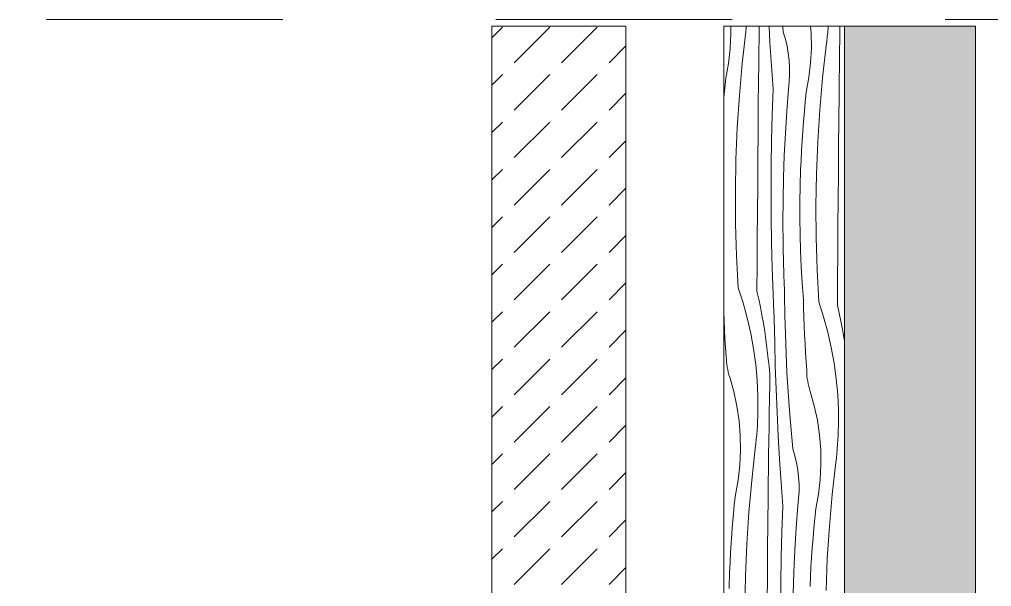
# Model space of a CAD drawing. Header units: millimetres. Extents: x -7826 to 55813, y 465 to 25965.
# Drawn here: x 20084 to 21534, y 18848 to 19694 of the extents above; entities that cross this region are included whole.
import ezdxf

# ---------------------------------------------------------------- set-up
doc = ezdxf.new("R2010")
doc.units = ezdxf.units.MM
doc.linetypes.add('Dot & Dashed', pattern=[670.277762, 352.777767, -176.388884, 0, -141.111112])
doc.layers.add('2D Drafting - General2', color=251, linetype='Continuous', lineweight=15)
doc.layers.add('2D Drafting - General81', color=251, linetype='Continuous', lineweight=20)

# ---------------------------------------------------------------- blocks, each defined once
blk = doc.blocks.new('*X26')
at = {"layer": '2D Drafting - General81', "linetype": 'Continuous'}
for p, q in [((-77670.6, 67925.6), (-77670.7, 67937)), ((-77653.7, 67881.1), (-77648.4, 67928.7)), ((-77648.4, 67928.7), (-77647.6, 67935.5)), ((-77647.6, 67935.5), (-77647.4, 67937)), ((-77628.6, 67919.4), (-77628.3, 67937)), ((-77612.3, 67912.5), (-77613.7, 67937)), ((-77592.4, 67927.9), (-77593.2, 67937)), ((-77589.3, 67917.6), (-77592.4, 67927.9)), ((-77550.8, 67926.6), (-77551.7, 67937)), ((-77526.8, 67921.1), (-77526.2, 67928)), ((-77526.2, 67928), (-77525.7, 67934.8)), ((-77525.7, 67934.8), (-77525.5, 67937)), ((-77508.2, 67919.1), (-77507.9, 67937)), ((-77671.7, 67903.5), (-77670.6, 67925.6)), ((-77628.9, 67898.5), (-77628.6, 67919.4)), ((-77610, 67877.7), (-77612.3, 67912.5)), ((-77586.9, 67907.2), (-77589.3, 67917.6)), ((-77550.5, 67904.4), (-77550.8, 67926.6)), ((-77528.3, 67907.5), (-77527.5, 67914.3)), ((-77527.5, 67914.3), (-77526.8, 67921.1)), ((-77508.5, 67898.2), (-77508.2, 67919.1)), ((-77674.2, 67881.4), (-77671.7, 67903.5)), ((-77629.1, 67877.6), (-77628.9, 67898.5)), ((-77585, 67896.6), (-77586.9, 67907.2)), ((-77551.6, 67882.3), (-77550.5, 67904.4)), ((-77533.7, 67860), (-77528.3, 67907.5)), ((-77508.8, 67877.3), (-77508.5, 67898.2)), ((-77583.8, 67886), (-77585, 67896.6)), ((-77583.1, 67875.3), (-77583.8, 67886)), ((-77678.2, 67859.6), (-77674.2, 67881.4)), ((-77657.9, 67833.5), (-77653.7, 67881.1)), ((-77629.3, 67856.7), (-77629.1, 67877.6)), ((-77607.4, 67842.8), (-77610, 67877.7)), ((-77583.1, 67864.5), (-77583.1, 67875.3)), ((-77554.1, 67860.3), (-77551.6, 67882.3)), ((-77509, 67856.4), (-77508.8, 67877.3)), ((-77679.7, 67845.2), (-77678.2, 67859.6)), ((-77629.7, 67817.3), (-77629.3, 67856.7)), ((-77583.7, 67853.8), (-77583.1, 67864.5)), ((-77558.1, 67838.4), (-77554.1, 67860.3)), ((-77537.9, 67812.3), (-77533.7, 67860)), ((-77509.3, 67835.5), (-77509, 67856.4)), ((-77681.1, 67830.7), (-77679.7, 67845.2)), ((-77608.8, 67804.7), (-77607.4, 67842.8)), ((-77587.3, 67810.2), (-77584.9, 67843.2)), ((-77584.9, 67843.2), (-77583.7, 67853.8)), ((-77681.3, 67827.9), (-77681.1, 67830.7)), ((-77661, 67785.8), (-77657.9, 67833.5)), ((-77559.6, 67824), (-77558.1, 67838.4)), ((-77509.6, 67796.2), (-77509.3, 67835.5)), ((-77630, 67778), (-77629.7, 67817.3)), ((-77561, 67809.6), (-77559.6, 67824)), ((-77541, 67764.6), (-77537.9, 67812.3)), ((-77609.8, 67766.6), (-77608.8, 67804.7)), ((-77589.3, 67777.2), (-77587.3, 67810.2)), ((-77562.3, 67795.1), (-77561, 67809.6)), ((-77663, 67738), (-77661, 67785.8)), ((-77563.4, 67780.6), (-77562.3, 67795.1)), ((-77509.9, 67756.8), (-77509.6, 67796.2)), ((-77630.3, 67738.6), (-77630, 67778)), ((-77590.9, 67744.2), (-77589.3, 67777.2)), ((-77564.4, 67766.2), (-77563.4, 67780.6)), ((-77610.5, 67728.4), (-77609.8, 67766.6)), ((-77565.3, 67751.7), (-77564.4, 67766.2)), ((-77542.9, 67716.8), (-77541, 67764.6)), ((-77510.3, 67717.5), (-77509.9, 67756.8)), ((-77630.6, 67699.3), (-77630.3, 67738.6)), ((-77592, 67711.2), (-77590.9, 67744.2)), ((-77566, 67737.2), (-77565.3, 67751.7)), ((-77663.8, 67690.2), (-77663, 67738)), ((-77610.7, 67690.3), (-77610.5, 67728.4)), ((-77566.6, 67722.7), (-77566, 67737.2)), ((-77592.7, 67678.1), (-77592, 67711.2)), ((-77567.4, 67698.6), (-77566.6, 67722.7)), ((-77543.8, 67669), (-77542.9, 67716.8)), ((-77510.6, 67678.1), (-77510.3, 67717.5)), ((-77630.9, 67660), (-77630.6, 67699.3)), ((-77567.7, 67674.4), (-77567.4, 67698.6)), ((-77663.5, 67642.4), (-77663.8, 67690.2)), ((-77610.5, 67652.1), (-77610.7, 67690.3)), ((-77592.9, 67645.1), (-77592.7, 67678.1)), ((-77567.7, 67650.3), (-77567.7, 67674.4)), ((-77543.5, 67621.2), (-77543.8, 67669)), ((-77510.9, 67638.8), (-77510.6, 67678.1)), ((-77631.2, 67620.6), (-77630.9, 67660)), ((-77610, 67613.9), (-77610.5, 67652.1)), ((-77662.1, 67594.6), (-77663.5, 67642.4)), ((-77592.7, 67612.1), (-77592.9, 67645.1)), ((-77567.4, 67626.1), (-77567.7, 67650.3)), ((-77511.2, 67599.4), (-77510.9, 67638.8)), ((-77566.7, 67602), (-77567.4, 67626.1)), ((-77631.5, 67581.3), (-77631.2, 67620.6)), ((-77609, 67575.8), (-77610, 67613.9)), ((-77592, 67579), (-77592.7, 67612.1)), ((-77542, 67573.4), (-77543.5, 67621.2)), ((-77659.6, 67546.8), (-77662.1, 67594.6)), ((-77565.6, 67577.9), (-77566.7, 67602)), ((-77511.4, 67560.1), (-77511.2, 67599.4)), ((-77631.8, 67541.9), (-77631.5, 67581.3)), ((-77591.8, 67573.5), (-77592, 67579)), ((-77607.6, 67537.7), (-77609, 67575.8)), ((-77591.7, 67567.9), (-77591.8, 67573.5)), ((-77591.5, 67562.4), (-77591.7, 67567.9)), ((-77564.1, 67553.8), (-77565.6, 67577.9)), ((-77539.5, 67525.7), (-77542, 67573.4)), ((-77591.3, 67556.8), (-77591.5, 67562.4)), ((-77591.1, 67551.3), (-77591.3, 67556.8)), ((-77590.8, 67545.7), (-77591.1, 67551.3)), ((-77562.3, 67529.7), (-77564.1, 67553.8)), ((-77511.7, 67520.8), (-77511.4, 67560.1)), ((-77659.6, 67546.8), (-77652.3, 67524.4)), ((-77631.8, 67541.9), (-77629, 67530)), ((-77607.4, 67533), (-77607.6, 67537.7)), ((-77590.6, 67540.2), (-77590.8, 67545.7)), ((-77590.4, 67534.6), (-77590.6, 67540.2)), ((-77652.3, 67524.4), (-77646.1, 67501.8)), ((-77629, 67530), (-77626.5, 67518)), ((-77607.2, 67528.3), (-77607.4, 67533)), ((-77607, 67523.6), (-77607.2, 67528.3)), ((-77606.8, 67519), (-77607, 67523.6)), ((-77590, 67506), (-77590.4, 67534.6)), ((-77562.1, 67516.4), (-77562.3, 67529.7)), ((-77539.5, 67525.7), (-77532.3, 67503.3)), ((-77681.3, 67510.9), (-77681.3, 67511.7)), ((-77680.8, 67497.6), (-77681.3, 67510.9)), ((-77626.5, 67518), (-77624.2, 67505.9)), ((-77606.6, 67514.3), (-77606.8, 67519)), ((-77606.3, 67509.6), (-77606.6, 67514.3)), ((-77606.1, 67505), (-77606.3, 67509.6)), ((-77561.7, 67503.1), (-77562.1, 67516.4)), ((-77511.7, 67520.8), (-77509, 67508.8)), ((-77509, 67508.8), (-77506.5, 67496.8)), ((-77680.1, 67484.3), (-77680.8, 67497.6)), ((-77646.1, 67501.8), (-77640.9, 67478.8)), ((-77624.2, 67505.9), (-77622.1, 67493.8)), ((-77622.1, 67493.8), (-77620.2, 67481.7)), ((-77605.9, 67500.3), (-77606.1, 67505)), ((-77605.3, 67465.4), (-77605.9, 67500.3)), ((-77589.3, 67477.5), (-77590, 67506)), ((-77561.2, 67489.7), (-77561.7, 67503.1)), ((-77532.3, 67503.3), (-77526, 67480.6)), ((-77506.5, 67496.8), (-77504.1, 67484.7)), ((-77679.4, 67471), (-77680.1, 67484.3)), ((-77640.9, 67478.8), (-77636.7, 67455.7)), ((-77620.2, 67481.7), (-77618.4, 67469.5)), ((-77588.3, 67448.9), (-77589.3, 67477.5)), ((-77560.7, 67476.4), (-77561.2, 67489.7)), ((-77526, 67480.6), (-77520.8, 67457.7)), ((-77504.1, 67484.7), (-77502, 67472.6)), ((-77678.5, 67457.7), (-77679.4, 67471)), ((-77618.4, 67469.5), (-77616.9, 67457.4)), ((-77604.4, 67430.5), (-77605.3, 67465.4)), ((-77560, 67463.1), (-77560.7, 67476.4)), ((-77559.3, 67449.8), (-77560, 67463.1)), ((-77502, 67472.6), (-77501.3, 67468.3)), ((-77677.6, 67444.4), (-77678.5, 67457.7)), ((-77636.7, 67455.7), (-77633.5, 67432.4)), ((-77616.9, 67457.4), (-77615.6, 67445.2)), ((-77587, 67420.4), (-77588.3, 67448.9)), ((-77558.5, 67436.5), (-77559.3, 67449.8)), ((-77520.8, 67457.7), (-77516.6, 67434.5)), ((-77677.4, 67440.5), (-77677.6, 67444.4)), ((-77677.1, 67436.5), (-77677.4, 67440.5)), ((-77676.7, 67432.6), (-77677.1, 67436.5)), ((-77614.8, 67439.9), (-77615.6, 67445.2)), ((-77614.1, 67434.5), (-77614.8, 67439.9)), ((-77613.5, 67429.2), (-77614.1, 67434.5)), ((-77557.5, 67423.2), (-77558.5, 67436.5)), ((-77516.6, 67434.5), (-77513.5, 67411.2)), ((-77676.1, 67428.7), (-77676.7, 67432.6)), ((-77675.4, 67424.8), (-77676.1, 67428.7)), ((-77674.5, 67421), (-77675.4, 67424.8)), ((-77673.5, 67417.2), (-77674.5, 67421)), ((-77633.5, 67432.4), (-77631.4, 67409)), ((-77613, 67423.8), (-77613.5, 67429.2)), ((-77612.7, 67418.4), (-77613, 67423.8)), ((-77603.3, 67395.6), (-77604.4, 67430.5)), ((-77585.3, 67391.8), (-77587, 67420.4)), ((-77557.4, 67419.3), (-77557.5, 67423.2)), ((-77557.1, 67415.4), (-77557.4, 67419.3)), ((-77672.4, 67413.4), (-77673.5, 67417.2)), ((-77666.3, 67392), (-77672.4, 67413.4)), ((-77631.4, 67409), (-77630.3, 67385.5)), ((-77612.5, 67413.1), (-77612.7, 67418.4)), ((-77612.4, 67407.7), (-77612.5, 67413.1)), ((-77612.5, 67402.3), (-77612.4, 67407.7)), ((-77556.6, 67411.4), (-77557.1, 67415.4)), ((-77556, 67407.5), (-77556.6, 67411.4)), ((-77555.3, 67403.7), (-77556, 67407.5)), ((-77513.5, 67411.2), (-77511.3, 67387.8)), ((-77661.7, 67370.3), (-77666.3, 67392)), ((-77612.9, 67381.4), (-77612.5, 67402.3)), ((-77601.8, 67360.7), (-77603.3, 67395.6)), ((-77583.2, 67363.3), (-77585.3, 67391.8)), ((-77554.4, 67399.8), (-77555.3, 67403.7)), ((-77553.4, 67396), (-77554.4, 67399.8)), ((-77552.3, 67392.2), (-77553.4, 67396)), ((-77546.3, 67370.9), (-77552.3, 67392.2)), ((-77630.3, 67385.5), (-77630.3, 67361.9)), ((-77613.4, 67360.5), (-77612.9, 67381.4)), ((-77511.3, 67387.8), (-77510.2, 67364.3)), ((-77658.5, 67348.4), (-77661.7, 67370.3)), ((-77630.4, 67355.1), (-77630.3, 67361.9)), ((-77580.9, 67334.8), (-77583.2, 67363.3)), ((-77541.6, 67349.2), (-77546.3, 67370.9)), ((-77510.2, 67364.3), (-77510.2, 67340.8)), ((-77656.7, 67326.3), (-77658.5, 67348.4)), ((-77631.1, 67341.4), (-77630.7, 67348.2)), ((-77630.7, 67348.2), (-77630.4, 67355.1)), ((-77613.7, 67339.6), (-77613.4, 67360.5)), ((-77600.1, 67325.8), (-77601.8, 67360.7)), ((-77538.4, 67327.2), (-77541.6, 67349.2)), ((-77632.1, 67327.6), (-77631.5, 67334.5)), ((-77631.5, 67334.5), (-77631.1, 67341.4)), ((-77614.1, 67318.7), (-77613.7, 67339.6)), ((-77578.2, 67306.4), (-77580.9, 67334.8)), ((-77510.6, 67327), (-77510.4, 67333.9)), ((-77510.4, 67333.9), (-77510.2, 67340.8)), ((-77656.3, 67304.1), (-77656.7, 67326.3)), ((-77633.4, 67314), (-77632.7, 67320.8)), ((-77632.7, 67320.8), (-77632.1, 67327.6)), ((-77614.4, 67297.8), (-77614.1, 67318.7)), ((-77598.1, 67291), (-77600.1, 67325.8)), ((-77536.6, 67305.1), (-77538.4, 67327.2)), ((-77511.5, 67313.3), (-77511, 67320.2)), ((-77511, 67320.2), (-77510.6, 67327)), ((-77657.4, 67282), (-77656.3, 67304.1)), ((-77639.5, 67259.6), (-77634.2, 67307.1)), ((-77634.2, 67307.1), (-77633.4, 67314)), ((-77575.1, 67296.1), (-77578.2, 67306.4)), ((-77536.3, 67282.9), (-77536.6, 67305.1)), ((-77512.6, 67299.6), (-77512, 67306.5)), ((-77512, 67306.5), (-77511.5, 67313.3)), ((-77614.7, 67277), (-77614.4, 67297.8)), ((-77595.7, 67256.1), (-77598.1, 67291)), ((-77572.7, 67285.7), (-77575.1, 67296.1)), ((-77514.1, 67286), (-77513.3, 67292.8)), ((-77513.3, 67292.8), (-77512.6, 67299.6)), ((-77660, 67259.9), (-77657.4, 67282)), ((-77614.9, 67256.1), (-77614.7, 67277)), ((-77570.8, 67275.1), (-77572.7, 67285.7)), ((-77569.6, 67264.5), (-77570.8, 67275.1)), ((-77537.4, 67260.8), (-77536.3, 67282.9)), ((-77519.5, 67238.5), (-77514.1, 67286)), ((-77663.9, 67238.1), (-77660, 67259.9)), ((-77568.9, 67253.7), (-77569.6, 67264.5)), ((-77539.9, 67238.8), (-77537.4, 67260.8)), ((-77643.7, 67212), (-77639.5, 67259.6)), ((-77615.1, 67235.2), (-77614.9, 67256.1)), ((-77593.2, 67221.3), (-77595.7, 67256.1)), ((-77568.9, 67243), (-77568.9, 67253.7)), ((-77665.5, 67223.7), (-77663.9, 67238.1)), ((-77615.5, 67195.8), (-77615.1, 67235.2)), ((-77570.7, 67221.7), (-77569.5, 67232.3)), ((-77569.5, 67232.3), (-77568.9, 67243)), ((-77543.9, 67216.9), (-77539.9, 67238.8)), ((-77523.7, 67190.8), (-77519.5, 67238.5)), ((-77666.9, 67209.2), (-77665.5, 67223.7)), ((-77594.6, 67183.2), (-77593.2, 67221.3)), ((-77573.1, 67188.7), (-77570.7, 67221.7)), ((-77545.4, 67202.5), (-77543.9, 67216.9)), ((-77668.1, 67194.8), (-77666.9, 67209.2)), ((-77646.8, 67164.3), (-77643.7, 67212)), ((-77546.8, 67188.1), (-77545.4, 67202.5)), ((-77669.3, 67180.3), (-77668.1, 67194.8)), ((-77615.8, 67156.5), (-77615.5, 67195.8)), ((-77575.1, 67155.7), (-77573.1, 67188.7)), ((-77548.1, 67173.6), (-77546.8, 67188.1)), ((-77526.8, 67143.1), (-77523.7, 67190.8)), ((-77670.3, 67165.8), (-77669.3, 67180.3)), ((-77595.6, 67145.1), (-77594.6, 67183.2)), ((-77549.2, 67159.1), (-77548.1, 67173.6)), ((-77671.1, 67151.4), (-77670.3, 67165.8)), ((-77648.8, 67116.5), (-77646.8, 67164.3)), ((-77550.2, 67144.7), (-77549.2, 67159.1)), ((-77671.9, 67136.9), (-77671.1, 67151.4)), ((-77616.1, 67117.1), (-77615.8, 67156.5)), ((-77596.3, 67106.9), (-77595.6, 67145.1)), ((-77576.7, 67122.7), (-77575.1, 67155.7)), ((-77551.1, 67130.2), (-77550.2, 67144.7)), ((-77672.5, 67122.4), (-77671.9, 67136.9)), ((-77551.8, 67115.7), (-77551.1, 67130.2)), ((-77528.7, 67095.3), (-77526.8, 67143.1)), ((-77673.2, 67098.2), (-77672.5, 67122.4)), ((-77649.6, 67068.7), (-77648.8, 67116.5)), ((-77616.4, 67077.8), (-77616.1, 67117.1)), ((-77577.8, 67089.7), (-77576.7, 67122.7)), ((-77552.4, 67101.2), (-77551.8, 67115.7)), ((-77596.5, 67068.7), (-77596.3, 67106.9))]:
    blk.add_line(p, q, dxfattribs=at)
blk = doc.blocks.new('Wype_nienie_27')
at = {"layer": '2D Drafting - General2', "linetype": 'Continuous'}
for p, q in [((-77501.3, 67937), (-77681.3, 67937)), ((-77681.3, 67937), (-77681.3, 53283.6)), ((-77501.3, 53283.6), (-77501.3, 67937))]:
    blk.add_line(p, q, dxfattribs=at)
at = {"layer": '2D Drafting - General81', "linetype": 'Continuous'}
blk.add_blockref('*X26', (0, 0), dxfattribs=at)

msp = doc.modelspace()

# ---------------------------------------------------------------- hatches: boundary and pattern name
at = {"layer": '2D Drafting - General81', "linetype": 'Continuous'}
h = msp.add_hatch(dxfattribs=at)
h.set_pattern_fill('BETON', color=256, style=0, pattern_type=2)
h.set_pattern_definition([(45, (98815.82, -48252.71), (-70.71068, 70.71068), [75, -25]), (45, (98815.82, -48182), (-70.71068, 70.71068), [75, -25])])
h.paths.add_polyline_path([(20788.72, 18288.97), (20988.72, 18288.97), (20988.72, 19684.29), (20788.72, 19684.29)], flags=0)
h = msp.add_hatch(dxfattribs=at)
h.set_pattern_fill('SOLID___DASHED', color=256, style=0, pattern_type=2)
h.set_pattern_definition([(45, (98815.82, -48252.71), (-70.71068, 70.71068), []), (45, (98780.46, -48217.35), (-70.71068, 70.71068), [75, -25])])
h.paths.add_polyline_path([(21314.49, 5030.87), (21510.03, 5030.87), (21510.03, 19684.29), (21314.49, 19684.29)], flags=0)

# ---------------------------------------------------------------- linework, layer by layer
at = {"layer": '2D Drafting - General2', "linetype": 'Dot & Dashed'}
msp.add_line((22488.02, 19694.29), (1101.47, 19694.29), dxfattribs=at)
at = {"layer": '2D Drafting - General2', "linetype": 'Continuous', "flags": 128}
for points in [[(20788.72, 18288.97), (20988.72, 18288.97), (20988.72, 19684.29), (20788.72, 19684.29)], [(21314.49, 5030.87), (21510.03, 5030.87), (21510.03, 19684.29), (21314.49, 19684.29)]]:
    msp.add_lwpolyline(points, close=True, dxfattribs=at)

# ---------------------------------------------------------------- block references
at = {"layer": '2D Drafting - General81', "linetype": 'Continuous'}
msp.add_blockref('Wype_nienie_27', (98815.82, -48252.71), dxfattribs=at)

doc.saveas('drawing.dxf')
